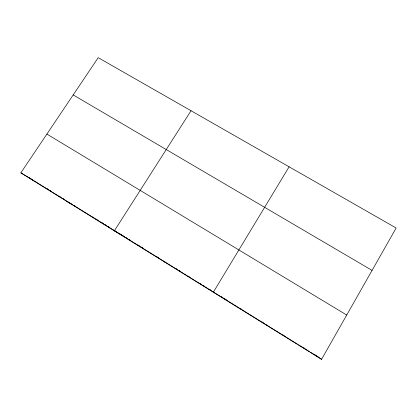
<?xml version="1.0" encoding="UTF-8"?>
<svg xmlns="http://www.w3.org/2000/svg" width="417" height="417" viewBox="0 0 417 417"><rect width="100%" height="100%" fill="white"/><g stroke="black" fill="none" stroke-linecap="round" stroke-linejoin="round"><path stroke-width="0.63" d="M321.564 359.329L396.15 228L98.209 57.671L20.85 172.847L321.564 359.329L314.752 354.69M289.106 166.805L213.342 292.213L214.192 292.541M191.028 110.734L114.357 230.83L118.392 233.16M163.136 261.078L165.883 262.585M120.482 234.364L119.424 233.755L264.852 323.957M121.54 234.98L122.603 235.589M123.661 236.199L124.719 236.809M73.189 94.925L372.068 270.398M66.949 201.432L72.657 204.794L28.674 177.506M20.85 172.847L33.151 180.175M46.892 134.076L346.72 315.038M47.012 188.635L48.117 189.318M50.321 190.684L51.421 191.367M59.136 196.152L60.241 196.834M62.446 198.2L63.546 198.883M74.57 205.717L75.67 206.399M92.756 216.991L93.856 217.674M96.061 219.045L97.166 219.728M101.571 222.459L103.228 223.486M104.881 224.508L105.981 225.196M108.185 226.561L109.29 227.244M113.695 229.975L115.347 231.002M120.31 234.078L121.41 234.761M122.515 235.443L124.167 236.47M125.825 237.497L127.477 238.519M129.129 239.546L130.787 240.573M137.959 245.019L139.612 246.046M141.269 247.072L142.922 248.099M156.714 256.648L158.371 257.675M175.484 268.282L176.589 268.97M178.799 270.341L179.904 271.024M188.192 276.163L189.302 276.852M200.353 283.706L201.458 284.389M203.668 285.76L204.778 286.448M209.198 289.189L210.856 290.216M221.349 296.722L223.001 297.748M224.659 298.775L226.316 299.802M240.114 308.356L241.766 309.383M262.184 322.039L263.289 322.727M283.049 334.976L284.144 335.654M303.899 347.903L304.999 348.586M73.173 205.101L118.892 233.447M297.269 344.056L265.405 324.296L266.625 325.26M298.369 344.739L309.357 351.552M310.457 352.229L318.145 356.999"/></g></svg>
